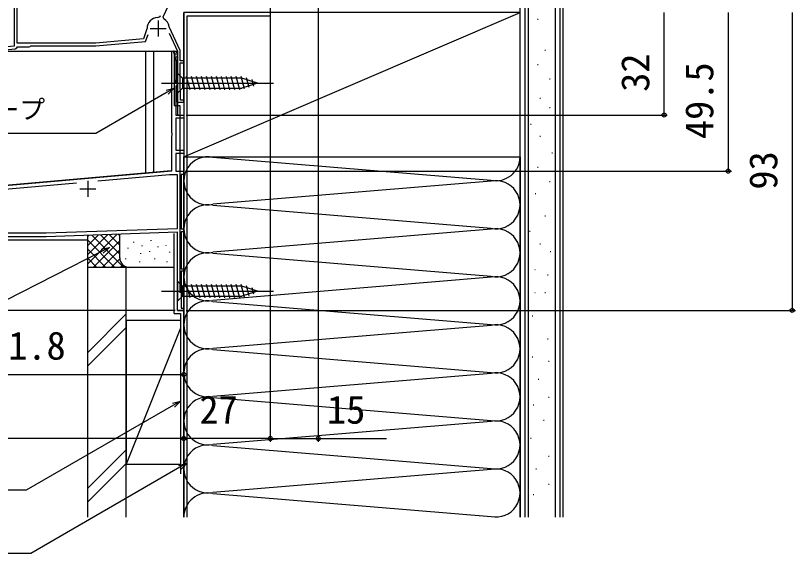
# Model space of a CAD drawing. Units: millimetres, scale not verified. Extents: x -525 to 525, y -783 to 778.
# Drawn here: x -153.5 to 90, y -211.6 to -43.6 of the extents above; entities that cross this region are included whole.
import ezdxf
from ezdxf.enums import TextEntityAlignment as Align

# ---------------------------------------------------------------- set-up
doc = ezdxf.new("R2010")
doc.units = ezdxf.units.MM
doc.header["$LTSCALE"] = 4
for name, color, linetype in [('0-2_YKK_11', 7, 'Continuous'), ('0-4_YKK_12', 2, 'Continuous'), ('0-5_YKK_13', 4, 'Continuous'), ('0-7_YKK_D', 6, 'Continuous'), ('0-9_YSS_K', 3, 'Continuous'), ('0-A_YSS_KE', 3, 'Continuous')]:
    doc.layers.add(name, color=color, linetype=linetype)
doc.styles.add('ＭＳ ゴシック', font='')
doc.styles.get('ＭＳ ゴシック').set_extended_font_data('MS Gothic')

msp = doc.modelspace()

# ---------------------------------------------------------------- linework, layer by layer
at = {"layer": '0-2_YKK_11'}
for p, q in [((-108.994, -45.2), (-108.994, -50.2)), ((-111.494, -47.7), (-106.494, -47.7)), ((-104.649, -80.96), (-104.649, -80.44)), ((-134.522, -95.945), (-185.712, -100.424)), ((-130.999, -95.2), (-130.999, -100.2)), ((-133.499, -97.7), (-128.499, -97.7))]:
    msp.add_line(p, q, dxfattribs=at)
for points in [[(-159.994, -20.4), (-159.994, -30.2), (-153.994, -30.2), (-153.994, -53.175), (-159.994, -53.7), (-159.994, -59.7), (-156.994, -59.7), (-156.994, -58.8), (-159.094, -58.8), (-159.094, -54.525), (-153.651, -54.048), (-153.203, -53.644), (-152.908, -53.4), (-149.294, -53.4), (-149.034, -53.25), (-148.775, -53.1), (-128.494, -53.1), (-112.994, -51.744), (-112.19, -49.536)], [(-107.252, -44.665), (-107.456, -44.02), (-97.794, -23.3), (-97.794, -22), (-95.194, -22), (-95.194, -25), (-94.394, -25), (-94.394, -22), (-92.694, -22), (-92.468, -21.897), (-92.257, -21.794), (-87.718, -21.556)], [(-112.494, -47.687), (-112.512, -47.788), (-113.644, -50.897), (-128.533, -52.2), (-153.094, -52.2), (-153.094, -30.102), (-147.744, -29.821)], [(-105.59, -49.134), (-102.994, -54.7), (-102.994, -70.7), (-100.994, -70.7), (-100.994, -70), (-101.994, -70), (-101.994, -66.9), (-102.044, -66.768), (-102.094, -66.635), (-102.094, -58.4), (-100.994, -58.4), (-100.994, -57.7), (-102.094, -57.7), (-102.094, -54.5), (-105.53, -47.132), (-105.553, -47.06)], [(-104.649, -80.44), (-104.799, -80.18), (-104.799, -54.737), (-104.277, -54.668), (-103.499, -57.573), (-103.499, -63.627), (-103.858, -64.25), (-103.899, -64.4), (-103.599, -64.7), (-102.999, -64.7), (-102.999, -65.2), (-103.299, -65.5), (-103.499, -65.7), (-103.499, -74.7), (-100.999, -74.7), (-100.999, -75.7), (-103.499, -75.7), (-103.499, -85.7), (-100.999, -85.7), (-100.999, -86.7), (-103.499, -86.7), (-103.499, -92.2), (-100.999, -92.2), (-100.999, -93.2), (-101.799, -93.2), (-101.799, -110.2), (-100.999, -110.2), (-100.999, -111.2), (-101.799, -111.2), (-101.799, -122.7), (-100.999, -122.7), (-100.999, -123.4), (-101.799, -123.4), (-101.799, -135), (-100.999, -135), (-100.999, -135.7), (-102.999, -135.7), (-102.999, -111.268), (-143.999, -112.7), (-190.999, -112.7)], [(-224.129, -102.58), (-104.799, -92.14), (-104.799, -81.22), (-104.649, -80.96)], [(-190.799, -105.973), (-190.799, -111.5), (-144.02, -111.5), (-102.999, -110.067), (-102.999, -93.4), (-105.431, -93.4), (-127.833, -95.36)]]:
    msp.add_lwpolyline(points, dxfattribs=at)
for centre, radius, start, end in [((-109.172, -43.204), 1, 272.26153, 335.00001), ((-108.994, -47.7), 3.5, 92.26154, 179.78577), ((-108.994, -47.7), 3.5, 10.53364, 60.14176)]:
    msp.add_arc(centre, radius, start, end, dxfattribs=at)
at = {"layer": '0-4_YKK_12'}
for p, q in [((-156.994, -54.7), (-102.994, -54.7)), ((-112.998, -54.7), (-112.998, -92.8)), ((-110.498, -54.7), (-110.498, -92.581)), ((-102.999, -55.68), (-102.999, -54.7)), ((-102.994, -70.7), (-102.994, -54.7)), ((-102.994, -70.7), (-102.999, -74.7)), ((-102.699, -74.7), (-102.999, -74.7)), ((-101.299, -74.7), (-100.999, -74.7)), ((-100.999, -74.4), (-100.999, -74.7)), ((-100.999, -74.7), (-100.999, -135.7)), ((-104.998, -92.1), (-193.997, -99.886)), ((-173.999, -113.7), (-131.003, -113.7)), ((-102.999, -135.7), (-102.999, -113.7)), ((-102.999, -135.7), (-100.999, -135.7))]:
    msp.add_line(p, q, dxfattribs=at)
msp.add_lwpolyline([(-102.994, -70.7), (-100.994, -70.7), (-101.003, -42.7)], dxfattribs=at)
at = {"layer": '0-5_YKK_13'}
for p, q in [((-104.201, -54.952), (-103.509, -57.535)), ((-104.008, -54.7), (-103.199, -54.7)), ((-103.981, -54.983), (-103.781, -54.983)), ((-103.671, -55.524), (-103.471, -55.524)), ((-103.478, -55.138), (-103.278, -55.138)), ((-103.246, -55.717), (-103.046, -55.717)), ((-103.208, -54.945), (-103.008, -54.945)), ((-102.999, -54.9), (-102.999, -64.5)), ((-103.787, -56.143), (-103.587, -56.143)), ((-103.499, -57.612), (-103.499, -64.5)), ((-103.401, -56.529), (-103.201, -56.529)), ((-103.401, -57.65), (-103.201, -57.65)), ((-103.208, -56.993), (-103.008, -56.993)), ((-103.169, -57.959), (-102.999, -57.959)), ((-103.285, -59.157), (-103.085, -59.157)), ((-103.285, -60.084), (-103.085, -60.084)), ((-103.13, -60.741), (-102.999, -60.741)), ((-103.053, -59.504), (-102.999, -59.504)), ((-103.362, -63.291), (-103.162, -63.291)), ((-103.324, -62.673), (-103.124, -62.673)), ((-103.285, -61.552), (-103.085, -61.552)), ((-103.169, -62.055), (-102.999, -62.055)), ((-102.994, -61.6), (-102.994, -67.8)), ((-102.994, -61.6), (-101.444, -63.15)), ((-82.91, -63.15), (-101.444, -63.15)), ((-101.444, -63.15), (-101.444, -66.25)), ((-99.018, -66.8), (-100.143, -62.6)), ((-97.465, -66.8), (-98.59, -62.6)), ((-95.912, -66.8), (-97.037, -62.6)), ((-94.359, -66.8), (-95.484, -62.6)), ((-92.806, -66.8), (-93.931, -62.6)), ((-91.253, -66.8), (-92.379, -62.6)), ((-89.7, -66.8), (-90.826, -62.6)), ((-88.147, -66.8), (-89.273, -62.6)), ((-86.594, -66.8), (-87.72, -62.6)), ((-85.041, -66.8), (-86.167, -62.6)), ((-83.489, -66.8), (-84.614, -62.6)), ((-82.005, -66.541), (-83.061, -62.6)), ((-77.994, -64.7), (-82.91, -63.15)), ((-80.573, -66.09), (-81.387, -63.054)), ((-107.994, -64.7), (-72.994, -64.7)), ((-103.324, -64.296), (-103.124, -64.296)), ((-103.299, -64.7), (-103.199, -64.7)), ((-103.246, -63.832), (-103.046, -63.832)), ((-77.994, -64.7), (-82.91, -66.25)), ((-79.141, -65.638), (-79.69, -63.589)), ((-102.994, -67.8), (-101.444, -66.25)), ((-101.444, -66.25), (-82.91, -66.25)), ((-102.998, -126.604), (-102.998, -132.804)), ((-102.998, -126.604), (-101.448, -128.154)), ((-82.914, -128.154), (-101.448, -128.154)), ((-101.448, -128.154), (-101.448, -131.254)), ((-99.022, -131.804), (-100.147, -127.604)), ((-97.469, -131.804), (-98.595, -127.604)), ((-95.916, -131.804), (-97.042, -127.604)), ((-94.363, -131.804), (-95.489, -127.604)), ((-92.81, -131.804), (-93.936, -127.604)), ((-91.257, -131.804), (-92.383, -127.604)), ((-89.705, -131.804), (-90.83, -127.604)), ((-88.152, -131.804), (-89.277, -127.604)), ((-86.599, -131.804), (-87.724, -127.604)), ((-85.046, -131.804), (-86.171, -127.604)), ((-83.493, -131.804), (-84.618, -127.604)), ((-82.009, -131.545), (-83.065, -127.604)), ((-77.998, -129.704), (-82.914, -128.154)), ((-80.577, -131.094), (-81.391, -128.057)), ((-79.145, -130.642), (-79.695, -128.592)), ((-107.998, -129.704), (-72.998, -129.704)), ((-102.998, -132.804), (-101.448, -131.254)), ((-101.448, -131.254), (-82.914, -131.254)), ((-77.998, -129.704), (-82.914, -131.254))]:
    msp.add_line(p, q, dxfattribs=at)
for centre, radius, start, end in [((-104.008, -54.9), 0.2, 90, 195), ((-103.199, -54.9), 0.2, 0, 90), ((-103.799, -57.612), 0.3, 0, 15), ((-103.299, -64.5), 0.2, 180, 270), ((-103.199, -64.5), 0.2, 270, 0)]:
    msp.add_arc(centre, radius, start, end, dxfattribs=at)
at = {"layer": '0-7_YKK_D'}
for p, q in [((-58.999, -5.952), (-58.999, -176.7)), ((-73.994, -24.788), (-73.994, -176.7)), ((-73.994, -24.788), (-73.994, -176.7)), ((49.006, -74.7), (49.006, -42.7)), ((69.006, -42.7), (69.006, -92.2)), ((89.006, -42.7), (89.006, -135.7)), ((-100.299, -74.7), (50.006, -74.7)), ((-100.299, -92.2), (70.006, -92.2)), ((-103.699, -135.7), (-337, -135.7)), ((-100.299, -135.7), (90.006, -135.7)), ((-100.999, -136.4), (-100.999, -176.7)), ((-100.999, -137.9), (-100.999, -156.7)), ((-100.999, -137.9), (-100.999, -176.7)), ((-192.797, -155.7), (-100.999, -155.7)), ((-100.999, -175.7), (-230.999, -175.7)), ((-73.994, -175.7), (-100.999, -175.7))]:
    msp.add_line(p, q, dxfattribs=at)
for points in [[(-103.998, -66.266), (-106.207, -67.541), (-128.469, -80.394), (-184.095, -80.394)], [(-106.548, -66.949), (-103.998, -66.266), (-105.865, -68.132)], [(-124.251, -116.059), (-126.523, -117.217), (-202.051, -155.7), (-285.503, -155.7)], [(-126.834, -116.608), (-124.251, -116.059), (-126.213, -117.825)], [(-102.003, -164.018), (-104.211, -165.293), (-150.236, -191.866), (-238.652, -191.866)], [(-104.553, -164.701), (-102.003, -164.018), (-103.87, -165.885)], [(-73.994, -175.7), (-58.999, -175.7), (-37.721, -175.7)], [(-100.003, -183.387), (-102.211, -184.662), (-148.812, -211.567), (-235.148, -211.567)], [(-102.553, -184.07), (-100.003, -183.387), (-101.87, -185.254)]]:
    msp.add_lwpolyline(points, dxfattribs=at)
for centre in [(49.006, -74.7), (69.006, -92.2), (89.006, -135.7), (-100.999, -155.7), (-100.999, -175.7), (-100.999, -175.7), (-73.994, -175.7), (-73.994, -175.7), (-58.999, -175.7)]:
    msp.add_circle(centre, 0.637, dxfattribs=at)
at = {"layer": '0-9_YSS_K'}
for p, q in [((5.497, -22.7), (5.497, -200.2)), ((14.997, -22.7), (14.997, -200.2)), ((17.497, -200.2), (17.497, -22.7)), ((-101.003, -87.7), (3.997, -42.7)), ((9.466, -44.744), (9.666, -44.744)), ((6.482, -49.966), (6.682, -49.966)), ((11.704, -54.442), (11.904, -54.442)), ((9.466, -58.918), (9.666, -58.918)), ((13.196, -63.394), (13.396, -63.394)), ((6.482, -66.378), (6.682, -66.378)), ((10.212, -69.362), (10.412, -69.362)), ((13.196, -72.346), (13.396, -72.346)), ((7.228, -77.567), (7.428, -77.567)), ((10.212, -81.297), (10.412, -81.297)), ((13.942, -86.519), (14.142, -86.519)), ((-101.003, -200.2), (-101.003, -87.7)), ((-101.003, -87.7), (-101.003, -200.2)), ((-91.971, -87.858), (-5.035, -95.042)), ((3.997, -87.7), (3.997, -200.2)), ((9.466, -90.995), (9.666, -90.995)), ((-5.035, -95.358), (-91.971, -102.542)), ((13.196, -95.471), (13.396, -95.471)), ((8.72, -99.201), (8.92, -99.201)), ((-91.971, -102.858), (-5.035, -110.042)), ((11.78, -106.132), (11.98, -106.132)), ((-131.003, -121.104), (-121.825, -111.925)), ((-131.003, -118.275), (-124.755, -112.028)), ((-124.268, -112.011), (-121.003, -115.275)), ((-121.535, -111.915), (-121.003, -112.447)), ((-121.003, -119.246), (-121.003, -111.897)), ((-5.035, -110.358), (-91.971, -117.542)), ((6.978, -110.934), (7.178, -110.934)), ((-131.003, -115.447), (-127.686, -112.13)), ((-131.003, -122.246), (-131.003, -112.246)), ((-131.003, -112.618), (-130.63, -112.246)), ((-131.003, -113.761), (-122.518, -122.246)), ((-129.734, -112.201), (-119.689, -122.246)), ((-129.317, -122.246), (-121.003, -113.932)), ((-127.001, -112.106), (-121.003, -118.104)), ((-116.677, -114.246), (-116.677, -114.446)), ((-111.272, -113.795), (-111.272, -113.995)), ((-101.003, -119.246), (-101.003, -112.525)), ((-131.003, -116.589), (-125.346, -122.246)), ((-126.488, -122.246), (-121.003, -116.761)), ((-118.508, -116.103), (-118.508, -116.303)), ((-114.168, -115.435), (-114.168, -115.635)), ((-109.161, -115.769), (-109.161, -115.969)), ((-106.654, -115.266), (-106.654, -115.466)), ((10.179, -114.935), (10.379, -114.935)), ((-114.502, -117.772), (-114.502, -117.972)), ((-111.709, -117.169), (-111.709, -117.369)), ((-105.489, -117.438), (-105.489, -117.638)), ((-91.971, -117.858), (-5.035, -125.042)), ((13.381, -117.336), (13.581, -117.336)), ((-131.003, -119.417), (-128.175, -122.246)), ((-123.66, -122.246), (-120.985, -119.571)), ((-120.831, -122.246), (-120.037, -121.451)), ((-119.175, -119.441), (-119.175, -119.641)), ((-114.836, -120.442), (-114.836, -120.642)), ((-110.162, -119.441), (-110.162, -119.641)), ((-106.321, -120.442), (-106.321, -120.642)), ((-118.003, -122.246), (-131.003, -122.246)), ((-104.003, -122.246), (-118.003, -122.246)), ((8.579, -122.938), (8.779, -122.938)), ((-5.035, -125.358), (-91.971, -132.542)), ((12.58, -124.539), (12.78, -124.539)), ((8.579, -130.141), (8.779, -130.141)), ((11.78, -130.141), (11.98, -130.141)), ((-91.971, -132.858), (-5.035, -140.042)), ((-119.003, -136.788), (-131.003, -148.788)), ((-119.003, -138.696), (-102.003, -138.696)), ((-119.003, -138.696), (-119.003, -183.696)), ((-101.003, -183.696), (-101.003, -138.696)), ((7.778, -137.344), (7.978, -137.344)), ((-131.003, -153.031), (-119.003, -141.031)), ((-102.003, -141.196), (-119.003, -183.696)), ((-5.035, -140.358), (-91.971, -147.542)), ((12.58, -144.547), (12.78, -144.547)), ((-91.971, -147.858), (-5.035, -155.042)), ((7.778, -150.149), (7.978, -150.149)), ((12.914, -151.573), (13.114, -151.573)), ((-5.035, -155.358), (-91.971, -162.542)), ((9.712, -157.175), (9.912, -157.175)), ((-91.971, -162.858), (-5.035, -170.042)), ((12.914, -162.777), (13.114, -162.777)), ((8.112, -165.178), (8.312, -165.178)), ((-5.035, -170.358), (-91.971, -177.542)), ((11.313, -169.98), (11.513, -169.98)), ((7.312, -175.582), (7.512, -175.582)), ((-119.003, -179.214), (-131.003, -191.214)), ((-91.971, -177.858), (-5.035, -185.042)), ((12.914, -181.184), (13.114, -181.184)), ((-119.003, -183.457), (-131.003, -195.457)), ((-119.003, -183.696), (-102.003, -183.696)), ((-5.035, -185.358), (-91.971, -192.542)), ((8.912, -185.186), (9.112, -185.186)), ((12.914, -189.988), (13.114, -189.988)), ((-91.971, -192.858), (-5.035, -200.042)), ((8.112, -193.189), (8.312, -193.189))]:
    msp.add_line(p, q, dxfattribs=at)
for centre, radius, start, end in [((-93.503, -95.2), 7.5, 78.21647, 281.78354), ((-3.503, -87.7), 7.5, 258.21647, 0), ((-3.503, -102.7), 7.5, 258.21647, 101.78354), ((-93.503, -110.2), 7.5, 78.21647, 281.78354), ((-3.503, -117.7), 7.5, 258.21647, 101.78354), ((-118.003, -119.246), 3, 180, 270), ((-93.503, -125.2), 7.5, 78.21647, 281.78354), ((-3.503, -132.7), 7.5, 258.21647, 101.78354), ((-93.503, -140.2), 7.5, 78.21647, 281.78354), ((-3.503, -147.7), 7.5, 258.21647, 101.78354), ((-93.503, -155.2), 7.5, 78.21647, 281.78354), ((-3.503, -162.7), 7.5, 258.21647, 101.78354), ((-93.503, -170.2), 7.5, 78.21647, 281.78354), ((-3.503, -177.7), 7.5, 258.21647, 101.78354), ((-93.503, -185.2), 7.5, 78.21647, 281.78354), ((-3.503, -192.7), 7.5, 258.21647, 101.78354), ((-93.503, -200.2), 7.5, 78.21647, 180)]:
    msp.add_arc(centre, radius, start, end, dxfattribs=at)
at = {"layer": '0-A_YSS_KE'}
for p, q in [((3.997, -200.2), (3.997, -22.7)), ((6.497, -22.7), (6.497, -200.2)), ((-100.003, -43.7), (-74.003, -43.7)), ((-100.003, -200.2), (-100.003, -43.7)), ((-104.003, -136.7), (-104.003, -111.7)), ((-131.003, -200.2), (-131.003, -122.246))]:
    msp.add_line(p, q, dxfattribs=at)
for points in [[(16.497, -200.2), (16.497, -22.7), (3.997, -22.7)], [(-103.998, -55.232), (-103.998, -71.7), (-102.253, -71.7), (-102.253, -130.233)], [(-119.003, -200.2), (-119.003, -122.246), (-131.003, -122.246)], [(-104.003, -136.7), (-102.003, -136.7), (-102.003, -186.7)]]:
    msp.add_lwpolyline(points, dxfattribs=at)
msp.add_lwpolyline([(3.997, -87.7), (3.997, -42.7), (-101.003, -42.7), (-101.003, -87.7)], close=True, dxfattribs=at)

# ---------------------------------------------------------------- texts
at = {"layer": '0-7_YKK_D', "style": 'ＭＳ ゴシック'}
for s, p in [('32', (47.006, -67.427)), ('49.5', (67.006, -82.177)), ('93', (87.006, -97.961))]:
    msp.add_text(s, height=8.798, rotation=90, dxfattribs=at).set_placement(p, align=Align.BOTTOM_LEFT)
for s, height, p in [('防水テープ', 5.865, (-184.338, -77.638)), ('91.8', 8.798, (-161.83, -153.7)), ('27', 8.798, (-96.121, -173.7)), ('15', 8.798, (-56.29, -173.7))]:
    msp.add_text(s, height=height, dxfattribs=at).set_placement(p, align=Align.BOTTOM_LEFT)

doc.saveas('drawing.dxf')
